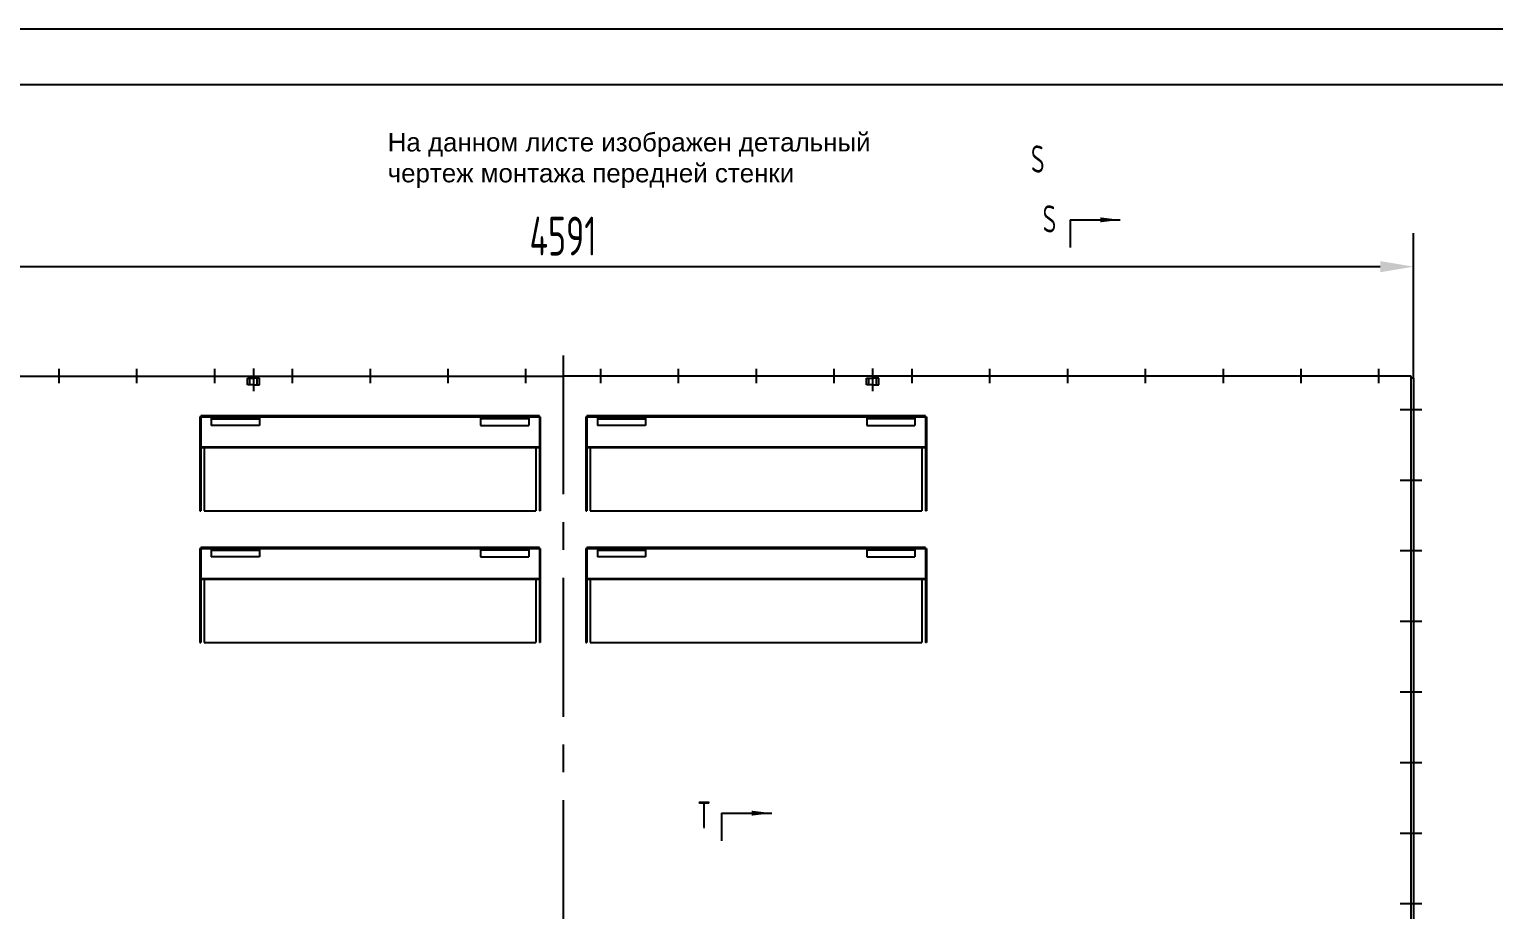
# Model space of a CAD drawing. Header units: millimetres. Extents: x 0 to 12600, y 0 to 8910.
# Drawn here: x 2584 to 6537, y 6534 to 8910 of the extents above; entities that cross this region are included whole.
import ezdxf
from ezdxf.enums import TextEntityAlignment as Align

# ---------------------------------------------------------------- set-up
doc = ezdxf.new("R2010")
doc.units = ezdxf.units.MM
doc.header["$LTSCALE"] = 300
doc.linetypes.add('F', pattern=[0.75, 0.5, -0.25])
doc.linetypes.add('G', pattern=[2, 1.25, -0.25, 0.25, -0.25])
for name, color, linetype in [('01', 7, 'Continuous'), ('02', 1, 'Continuous'), ('04', 2, 'F'), ('05', 4, 'G'), ('08', 1, 'Continuous'), ('11', 3, 'Continuous')]:
    doc.layers.add(name, color=color, linetype=linetype)
doc.styles.get("Standard").update_dxf_attribs({"font": 'isocp', "width": 0.707, "bigfont": 'intecad.shx'})
doc.dimstyles.new('INTE', dxfattribs={"dimscale": 30, "dimtxt": 3.5, "dimasz": 3, "dimexe": 3, "dimexo": 0, "dimgap": 1, "dimtad": 1, "dimdsep": 46, "dimtxsty": 'Standard', "dimcen": 0, "dimclrd": 1, "dimclre": 1, "dimclrt": 3, "dimadec": 4, "dimazin": 0, "dimtfac": 1, "dimtmove": 0, "dimatfit": 0, "dimfxl": 1, "dimarcsym": 0})

# ---------------------------------------------------------------- blocks, each defined once
blk = doc.blocks.new('206')
for p, q in [((896.6, 8474.3), (3185.6, 8474.3)), ((5474.6, 8474.3), (3185.6, 8474.3)), ((5474.6, 6955.3), (5474.6, 8474.3)), ((5481.1, 8468.3), (5474.6, 8468.3)), ((5481.1, 8468.3), (5481.1, 6961.3))]:
    blk.add_line(p, q)
at = {"layer": '01', "color": 7, "linetype": 'Continuous'}
for p, q in [((2205.1, 8364.3), (3124.1, 8364.3)), ((2205.1, 8364.3), (2205.1, 8110.3)), ((3121.6, 8366.8), (2207.6, 8366.8)), ((2207.6, 8366.8), (2207.6, 8366.8)), ((2207.6, 8366.8), (2207.6, 8366.8)), ((2207.6, 8366.8), (2207.6, 8364.3)), ((2207.6, 8364.3), (2207.6, 8366.8)), ((2207.6, 8364.3), (2207.6, 8110.3)), ((3121.6, 8364.3), (3121.6, 8110.3)), ((3124.1, 8364.3), (3124.1, 8110.3)), ((3247.1, 8364.3), (4166.1, 8364.3)), ((3247.1, 8364.3), (3247.1, 8110.3)), ((4163.6, 8366.8), (3249.6, 8366.8)), ((3249.6, 8364.3), (3249.6, 8366.8)), ((3249.6, 8366.8), (3249.6, 8364.3)), ((3249.6, 8366.8), (3249.6, 8366.8)), ((3249.6, 8366.8), (3249.6, 8366.8)), ((3249.6, 8364.3), (3249.6, 8110.3)), ((4163.6, 8364.3), (4163.6, 8110.3)), ((4166.1, 8364.3), (4166.1, 8110.3)), ((3124.1, 8280.3), (2205.1, 8280.3)), ((3121.6, 8282), (2207.6, 8282)), ((2217.1, 8280.3), (2217.1, 8110.3)), ((3112.1, 8280.3), (3112.1, 8110.3)), ((4166.1, 8280.3), (3247.1, 8280.3)), ((4163.6, 8282), (3249.6, 8282)), ((3259.1, 8280.3), (3259.1, 8110.3)), ((4154.1, 8280.3), (4154.1, 8110.3)), ((2205.1, 8110.3), (2207.6, 8110.3)), ((2217.1, 8110.3), (3112.1, 8110.3)), ((3124.1, 8110.3), (3121.6, 8110.3)), ((3247.1, 8110.3), (3249.6, 8110.3)), ((3259.1, 8110.3), (4154.1, 8110.3)), ((4166.1, 8110.3), (4163.6, 8110.3)), ((2205.1, 8009.3), (3124.1, 8009.3)), ((2205.1, 8009.3), (2205.1, 7755.3)), ((3121.6, 8011.8), (2207.6, 8011.8)), ((2207.6, 8009.3), (2207.6, 8011.8)), ((2207.6, 8011.8), (2207.6, 8009.3)), ((2207.6, 8011.8), (2207.6, 8011.8)), ((2207.6, 8011.8), (2207.6, 8011.8)), ((2207.6, 8009.3), (2207.6, 7755.3)), ((3121.6, 8009.3), (3121.6, 7755.3)), ((3124.1, 8009.3), (3124.1, 7755.3)), ((3247.1, 8009.3), (4166.1, 8009.3)), ((3247.1, 8009.3), (3247.1, 7755.3)), ((4163.6, 8011.8), (3249.6, 8011.8)), ((3249.6, 8011.8), (3249.6, 8011.8)), ((3249.6, 8011.8), (3249.6, 8011.8)), ((3249.6, 8011.8), (3249.6, 8009.3)), ((3249.6, 8009.3), (3249.6, 8011.8)), ((3249.6, 8009.3), (3249.6, 7755.3)), ((4163.6, 8009.3), (4163.6, 7755.3)), ((4166.1, 8009.3), (4166.1, 7755.3)), ((3124.1, 7925.3), (2205.1, 7925.3)), ((3121.6, 7927), (2207.6, 7927)), ((2217.1, 7925.3), (2217.1, 7755.3)), ((3112.1, 7925.3), (3112.1, 7755.3)), ((4166.1, 7925.3), (3247.1, 7925.3)), ((4163.6, 7927), (3249.6, 7927)), ((3259.1, 7925.3), (3259.1, 7755.3)), ((4154.1, 7925.3), (4154.1, 7755.3)), ((2205.1, 7755.3), (2207.6, 7755.3)), ((2217.1, 7755.3), (3112.1, 7755.3)), ((3124.1, 7755.3), (3121.6, 7755.3)), ((3247.1, 7755.3), (3249.6, 7755.3)), ((3259.1, 7755.3), (4154.1, 7755.3)), ((4166.1, 7755.3), (4163.6, 7755.3))]:
    blk.add_line(p, q, dxfattribs=at)
at = {"layer": '04', "color": 2, "linetype": 'F'}
for p, q in [((2333.6, 8450.3), (2333.6, 8468.3)), ((2333.6, 8468.3), (2350.1, 8468.3)), ((2340.1, 8450.3), (2340.1, 8468.3)), ((2366.6, 8468.3), (2350.1, 8468.3)), ((2360.1, 8450.3), (2360.1, 8468.3)), ((2366.6, 8450.3), (2366.6, 8468.3)), ((4004.6, 8450.3), (4004.6, 8468.3)), ((4004.6, 8468.3), (4021.1, 8468.3)), ((4011.1, 8450.3), (4011.1, 8468.3)), ((4037.6, 8468.3), (4021.1, 8468.3)), ((4031.1, 8450.3), (4031.1, 8468.3)), ((4037.6, 8450.3), (4037.6, 8468.3)), ((2350.1, 8450.3), (2333.6, 8450.3)), ((2350.1, 8450.3), (2366.6, 8450.3)), ((4021.1, 8450.3), (4004.6, 8450.3)), ((4021.1, 8450.3), (4037.6, 8450.3)), ((2236.1, 8364.3), (2236.1, 8341.3)), ((2236.1, 8362.5), (2366.1, 8362.5)), ((2236.1, 8359.3), (2366.1, 8359.3)), ((2366.1, 8341.3), (2236.1, 8341.3)), ((2276.3, 8364.3), (2276.3, 8359.3)), ((2325.9, 8364.3), (2325.9, 8359.3)), ((2366.1, 8364.3), (2366.1, 8341.3)), ((2963.1, 8364.3), (2963.1, 8341.3)), ((3093.1, 8362.5), (2963.1, 8362.5)), ((3093.1, 8359.3), (2963.1, 8359.3)), ((2963.1, 8341.3), (3093.1, 8341.3)), ((3003.3, 8364.3), (3003.3, 8359.3)), ((3052.9, 8364.3), (3052.9, 8359.3)), ((3093.1, 8364.3), (3093.1, 8341.3)), ((3121.6, 8364.3), (3121.6, 8366.8)), ((3278.1, 8364.3), (3278.1, 8341.3)), ((3278.1, 8362.5), (3408.1, 8362.5)), ((3278.1, 8359.3), (3408.1, 8359.3)), ((3408.1, 8341.3), (3278.1, 8341.3)), ((3318.3, 8364.3), (3318.3, 8359.3)), ((3367.9, 8364.3), (3367.9, 8359.3)), ((3408.1, 8364.3), (3408.1, 8341.3)), ((4005.1, 8364.3), (4005.1, 8341.3)), ((4135.1, 8362.5), (4005.1, 8362.5)), ((4135.1, 8359.3), (4005.1, 8359.3)), ((4005.1, 8341.3), (4135.1, 8341.3)), ((4045.3, 8364.3), (4045.3, 8359.3)), ((4094.9, 8364.3), (4094.9, 8359.3)), ((4135.1, 8364.3), (4135.1, 8341.3)), ((4163.6, 8364.3), (4163.6, 8366.8)), ((2236.1, 8009.3), (2236.1, 7986.3)), ((2236.1, 8007.5), (2366.1, 8007.5)), ((2236.1, 8004.3), (2366.1, 8004.3)), ((2366.1, 7986.3), (2236.1, 7986.3)), ((2276.3, 8009.3), (2276.3, 8004.3)), ((2325.9, 8009.3), (2325.9, 8004.3)), ((2366.1, 8009.3), (2366.1, 7986.3)), ((2963.1, 8009.3), (2963.1, 7986.3)), ((3093.1, 8007.5), (2963.1, 8007.5)), ((3093.1, 8004.3), (2963.1, 8004.3)), ((2963.1, 7986.3), (3093.1, 7986.3)), ((3003.3, 8009.3), (3003.3, 8004.3)), ((3052.9, 8009.3), (3052.9, 8004.3)), ((3093.1, 8009.3), (3093.1, 7986.3)), ((3121.6, 8009.3), (3121.6, 8011.8)), ((3278.1, 8009.3), (3278.1, 7986.3)), ((3278.1, 8007.5), (3408.1, 8007.5)), ((3278.1, 8004.3), (3408.1, 8004.3)), ((3408.1, 7986.3), (3278.1, 7986.3)), ((3318.3, 8009.3), (3318.3, 8004.3)), ((3367.9, 8009.3), (3367.9, 8004.3)), ((3408.1, 8009.3), (3408.1, 7986.3)), ((4005.1, 8009.3), (4005.1, 7986.3)), ((4135.1, 8007.5), (4005.1, 8007.5)), ((4135.1, 8004.3), (4005.1, 8004.3)), ((4005.1, 7986.3), (4135.1, 7986.3)), ((4045.3, 8009.3), (4045.3, 8004.3)), ((4094.9, 8009.3), (4094.9, 8004.3)), ((4135.1, 8009.3), (4135.1, 7986.3)), ((4163.6, 8009.3), (4163.6, 8011.8))]:
    blk.add_line(p, q, dxfattribs=at)
at = {"layer": '05', "color": 4, "linetype": 'G'}
for p, q in [((1824.6, 8493.7), (1824.6, 8455.2)), ((2034.6, 8493.7), (2034.6, 8455.2)), ((2244.6, 8493.7), (2244.6, 8455.2)), ((2454.6, 8493.7), (2454.6, 8455.2)), ((2664.6, 8493.7), (2664.6, 8455.2)), ((2874.6, 8493.7), (2874.6, 8455.2)), ((3084.6, 8493.7), (3084.6, 8455.2)), ((3286.6, 8493.7), (3286.6, 8455.2)), ((3496.6, 8493.7), (3496.6, 8455.2)), ((3706.6, 8493.7), (3706.6, 8455.2)), ((3916.6, 8493.7), (3916.6, 8455.2)), ((4126.6, 8493.7), (4126.6, 8455.2)), ((4336.6, 8493.7), (4336.6, 8455.2)), ((4546.6, 8493.7), (4546.6, 8455.2)), ((4756.6, 8493.7), (4756.6, 8455.2)), ((4966.6, 8493.7), (4966.6, 8455.2)), ((5176.6, 8493.7), (5176.6, 8455.2)), ((5386.6, 8493.7), (5386.6, 8455.2)), ((5503.1, 8383.3), (5445.1, 8383.3)), ((5503.1, 8192.8), (5445.1, 8192.8)), ((5503.1, 8002.3), (5445.1, 8002.3)), ((5503.1, 7811.8), (5445.1, 7811.8)), ((5503.1, 7621.3), (5445.1, 7621.3)), ((5503.1, 7430.8), (5445.1, 7430.8)), ((5503.1, 7240.3), (5445.1, 7240.3)), ((5503.1, 7049.8), (5445.1, 7049.8))]:
    blk.add_line(p, q, dxfattribs=at)
at = {"layer": '05'}
for p, q in [((2350.1, 8494.8), (2350.1, 8433.3)), ((4021.1, 8494.8), (4021.1, 8433.3))]:
    blk.add_line(p, q, dxfattribs=at)
blk = doc.blocks.new('*D45')
at = {"layer": '08', "color": 1, "lineweight": -2}
for p, q in [((1729.5, 7968.3), (1729.5, 8359.5)), ((6320.5, 7968.3), (6320.5, 8359.5)), ((1819.5, 8269.5), (6230.5, 8269.5))]:
    blk.add_line(p, q, dxfattribs=at)
at = {"layer": '08', "color": 1}
for points in [[(1819.5, 8284.5), (1819.5, 8254.5), (1729.5, 8269.5)], [(6230.5, 8284.5), (6230.5, 8254.5), (6320.5, 8269.5)]]:
    blk.add_solid(points, dxfattribs=at)
at = {"layer": 'Defpoints', "color": 0}
for p in [(6320.5, 8269.5), (1729.5, 7968.3), (6320.5, 7968.3)]:
    blk.add_point(p, dxfattribs=at)
at = {"layer": '08', "color": 3, "insert": (4025, 8352), "char_height": 105, "attachment_point": 5}
blk.add_mtext('4591', dxfattribs=at)
blk = doc.blocks.new('*U67')
at = {"layer": '01'}
blk.add_lwpolyline([(415, 292), (25, 292)], dxfattribs=at)
at = {"layer": '02'}
blk.add_lwpolyline([(420, 297), (0, 297)], dxfattribs=at)

msp = doc.modelspace()

# ---------------------------------------------------------------- linework, layer by layer
at = {"layer": '01'}
for p, q in [((5393.486, 8395.836), (5393.486, 8320.836)), ((4452.995, 6794.818), (4452.995, 6719.818))]:
    msp.add_line(p, q, dxfattribs=at)
at = {"layer": '02'}
for p, q in [((5393.486, 8395.836), (5528.486, 8395.836)), ((4452.995, 6794.818), (4587.995, 6794.818))]:
    msp.add_line(p, q, dxfattribs=at)
for points in [[(5528.486, 8395.836, 0, 13.5, 0), (5474.486, 8395.836, 0, 0, 0)], [(4587.995, 6794.818, 0, 13.5, 0), (4533.995, 6794.818, 0, 0, 0)]]:
    msp.add_lwpolyline(points, format="xyseb", dxfattribs=at)
at = {"layer": '05', "color": 4, "linetype": 'G'}
msp.add_line((4024.986, 8030.153), (4024.986, 3323.768), dxfattribs=at)

# ---------------------------------------------------------------- block references
at = {"layer": '01', "xscale": 30, "yscale": 30, "zscale": 30}
msp.add_blockref('*U67', (0, 0), dxfattribs=at)
at = {"layer": '01'}
msp.add_blockref('206', (839.377, -500), dxfattribs=at)

# ---------------------------------------------------------------- texts
at = {"layer": '01', "insert": (3551.64, 8630.356), "char_height": 50, "attachment_point": 1}
msp.add_mtext('{\\fArial|b0|i0|c204|p34;\\W1;\\C3;На данном листе изображен детальный \\Pчертеж монтажа передней стенки}', dxfattribs=at)
at = {"layer": '11', "width": 0.707}
for s, p in [('S', (5287.527, 8501.109)), ('S', (5319.145, 8339.586)), ('T', (4387.059, 6731.086))]:
    msp.add_text(s, height=73.5, dxfattribs=at).set_placement(p, align=Align.BOTTOM_LEFT)

# ---------------------------------------------------------------- dimensions: what is measured, and where the dimension line sits
at = {"layer": '08'}
dim = msp.add_linear_dim(base=(6320.486, 8269.458), p1=(1729.486, 7968.306), p2=(6320.486, 7968.306), dimstyle='INTE', dxfattribs=at)
dim.commit()
dim.dimension.update_dxf_attribs({"geometry": '*D45', "text_midpoint": (4024.986, 8351.958)})

doc.saveas('drawing.dxf')
